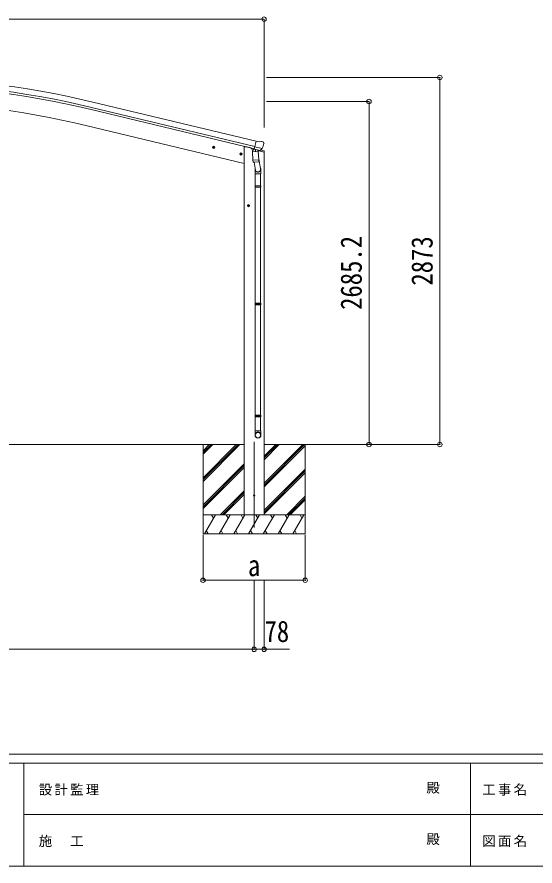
# Model space of a CAD drawing. Units: millimetres at full size, sheet at 1:35. Extents: x -9783 to 9892, y -6828 to 6752.
# Drawn here: x -4022 to 36, y -6828 to -181 of the extents above; entities that cross this region are included whole.
import ezdxf
from ezdxf.enums import TextEntityAlignment as Align

# ---------------------------------------------------------------- set-up
doc = ezdxf.new("R2010")
doc.units = ezdxf.units.MM
doc.header["$LTSCALE"] = 35
doc.header["$PDMODE"] = 32
doc.header["$PDSIZE"] = 35
for name, color, linetype, lineweight in [('0-0_0', 7, 'Continuous', 9), ('0-1_本体', 4, 'Continuous', 9), ('0-2_部品', 7, 'Continuous', 9), ('0-8_PARTS2', 2, 'Continuous', 9), ('0-A_寸法', 6, 'Continuous', 9), ('F-0_240', 7, 'Continuous', 9)]:
    doc.layers.add(name, color=color, linetype=linetype, lineweight=lineweight)
doc.styles.add('ＭＳ ゴシック', font='')
doc.styles.get('ＭＳ ゴシック').set_extended_font_data('MS Gothic')

msp = doc.modelspace()

# ---------------------------------------------------------------- linework, layer by layer
at = {"layer": '0-0_0'}
for p, q in [((-7913.2, -3527.94), (-2242.31, -3527.94)), ((-2564.26, -3527.93), (-2564.26, -4227.93)), ((-2564.26, -3788.66), (-2303.53, -3527.93)), ((-2564.26, -3802.8), (-2289.39, -3527.93)), ((-2564.26, -3816.94), (-2275.25, -3527.93)), ((-2564.26, -3604.81), (-2487.38, -3527.93)), ((-2564.26, -3590.67), (-2501.52, -3527.93)), ((-2564.26, -3576.53), (-2515.66, -3527.93)), ((-2086.26, -3647.31), (-1966.88, -3527.93)), ((-2086.26, -3633.17), (-1981.02, -3527.93)), ((-2086.26, -3619.03), (-1995.16, -3527.93)), ((-2086.26, -3527.94), (-1444.76, -3527.95)), ((-2086.26, -3831.16), (-1783.04, -3527.94)), ((-2086.26, -3845.3), (-1768.9, -3527.94)), ((-2086.26, -3859.44), (-1764.26, -3537.44)), ((-1764.26, -3527.93), (-1764.26, -4227.93)), ((-2564.26, -4000.79), (-2242.26, -3678.79)), ((-2564.26, -4014.93), (-2242.26, -3692.93)), ((-2564.26, -4029.07), (-2242.26, -3707.07)), ((-2086.26, -4043.29), (-1764.26, -3721.29)), ((-2086.26, -4057.43), (-1764.26, -3735.43)), ((-2086.26, -4071.57), (-1764.26, -3749.57)), ((-2429.27, -4077.93), (-2242.26, -3890.92)), ((-2415.13, -4077.93), (-2242.26, -3905.06)), ((-2400.98, -4077.93), (-2242.26, -3919.21)), ((-1908.77, -4077.93), (-1764.26, -3933.42)), ((-1894.63, -4077.93), (-1764.26, -3947.56)), ((-1880.48, -4077.93), (-1764.26, -3961.71)), ((-1764.26, -4077.93), (-2564.26, -4077.93)), ((-2553.97, -4227.93), (-2467.37, -4077.93)), ((-2482.37, -4103.91), (-2497.37, -4077.93)), ((-2438.5, -4227.93), (-2351.9, -4077.93)), ((-2366.9, -4103.91), (-2381.9, -4077.93)), ((-2323.03, -4227.93), (-2236.43, -4077.93)), ((-2251.43, -4103.91), (-2266.43, -4077.93)), ((-2086.51, -4077.94), (-2242.01, -4077.94)), ((-2207.56, -4227.93), (-2120.96, -4077.93)), ((-2135.96, -4103.91), (-2150.96, -4077.93)), ((-2092.09, -4227.93), (-2005.49, -4077.93)), ((-2020.49, -4103.91), (-2035.49, -4077.93)), ((-1976.62, -4227.93), (-1890.02, -4077.93)), ((-1920.02, -4077.93), (-1905.02, -4103.91)), ((-1861.15, -4227.93), (-1774.55, -4077.93)), ((-1804.55, -4077.93), (-1789.55, -4103.91)), ((-2564.26, -4227.93), (-1764.26, -4227.93)), ((-2538.97, -4201.95), (-2523.97, -4227.93)), ((-2423.5, -4201.95), (-2408.5, -4227.93)), ((-2308.03, -4201.95), (-2293.03, -4227.93)), ((-2192.56, -4201.95), (-2177.56, -4227.93)), ((-2077.09, -4201.95), (-2062.09, -4227.93)), ((-1961.62, -4201.95), (-1946.62, -4227.93)), ((-1846.15, -4201.95), (-1831.15, -4227.93))]:
    msp.add_line(p, q, dxfattribs=at)
at = {"layer": '0-1_本体'}
for p, q in [((-2147.45, -1154.2), (-3426.59, -847.12)), ((-2161.45, -1212.55), (-3440.6, -905.46)), ((-2157.52, -1196.18), (-3436.67, -889.1)), ((-2242.01, -1327.93), (-3471.18, -1032.84)), ((-2242.26, -4077.93), (-2242.26, -1198.55)), ((-2242.26, -1198.55), (-2222.26, -1198.55)), ((-2222.26, -1198.55), (-2188.75, -1206.59)), ((-2086.26, -4077.93), (-2086.26, -1237.76))]:
    msp.add_line(p, q, dxfattribs=at)
for radius in [7073, 7029.83, 7013, 6882]:
    msp.add_arc((-5077.75, -7724.69), radius, 76.5, 103.5, dxfattribs=at)
at = {"layer": '0-2_部品'}
for p, q in [((-2483.05, -1194.6), (-2488.21, -1200.04)), ((-2483.25, -1211.52), (-2478.58, -1192.07)), ((-2475.75, -1196.35), (-2483.05, -1194.6)), ((-2473.62, -1203.55), (-2475.75, -1196.35)), ((-2121.57, -1158.81), (-2147.5, -1152.59)), ((-2121.57, -1158.81), (-2108.31, -1156.12)), ((-2093.83, -1159.3), (-2107.01, -1156.14)), ((-2090.73, -1161.55), (-2086.88, -1167.85)), ((-2086.52, -1170.13), (-2086.79, -1171.28)), ((-2490.64, -1199.46), (-2471.19, -1204.13)), ((-2478.78, -1208.99), (-2473.62, -1203.55)), ((-2276.72, -1250.82), (-2257.27, -1255.49)), ((-2269.13, -1245.96), (-2274.29, -1251.4)), ((-2269.33, -1262.88), (-2264.66, -1243.43)), ((-2261.83, -1247.71), (-2269.13, -1245.96)), ((-2264.86, -1260.35), (-2259.7, -1254.9)), ((-2259.7, -1254.9), (-2261.83, -1247.71)), ((-2188.95, -1206.07), (-2188.95, -1209.22)), ((-2166.91, -1218.46), (-2185.12, -1214.09)), ((-2177.64, -1235.99), (-2131.96, -1232.8)), ((-2172.97, -1302.83), (-2177.64, -1235.99)), ((-2163.23, -1214.22), (-2176.54, -1229.54)), ((-2176.54, -1229.54), (-2176.1, -1235.88)), ((-2162.28, -1214.16), (-2163.23, -1214.22)), ((-2159.2, -1216.63), (-2160.73, -1216.26)), ((-2122.5, -1225.44), (-2159.2, -1216.63)), ((-2100.57, -1210.43), (-2158.08, -1196.63)), ((-2153.25, -1218.45), (-2152.23, -1233.06)), ((-2125.04, -1227.45), (-2150.85, -1233.88)), ((-2133.73, -1229.62), (-2133.5, -1232.9)), ((-2131.96, -1232.8), (-2127.28, -1299.63)), ((-2120.13, -1225.91), (-2127.65, -1224.11)), ((-2084.4, -1238.27), (-2127.21, -1227.99)), ((-2124.34, -1225.67), (-2124.28, -1226.41)), ((-2120.97, -1225.81), (-2122.5, -1225.44)), ((-2117.42, -1225.34), (-2101.04, -1210.85)), ((-2112.9, -1222.17), (-2086.7, -1228.46)), ((-2084.4, -1231.38), (-2084.4, -1238.27)), ((-2172.97, -1302.83), (-2127.28, -1299.63)), ((-2172.96, -1302.83), (-2172.07, -1315.52)), ((-2128.27, -1314.24), (-2169.96, -1317.15)), ((-2164.54, -1316.77), (-2153.8, -1380.36)), ((-2129.01, -1274.87), (-2113.1, -1371.04)), ((-2126.42, -1312.1), (-2127.3, -1299.63)), ((-2126.82, -1313.46), (-2126.82, -1313.46)), ((-2156.95, -1373.54), (-2156.95, -1408.2)), ((-2110.95, -1408.2), (-2110.95, -1373.85)), ((-2156.95, -1408.2), (-2110.95, -1408.2)), ((-2154.95, -1408.2), (-2154.95, -1502.2)), ((-2112.95, -1408.2), (-2112.95, -1502.2)), ((-2156.95, -1504.2), (-2155.95, -1502.2)), ((-2156.95, -1504.2), (-2110.95, -1504.2)), ((-2156.95, -1504.2), (-2156.95, -1512.2)), ((-2156.95, -1512.2), (-2110.95, -1512.2)), ((-2156.95, -1512.2), (-2155.95, -1514.2)), ((-2155.95, -1502.2), (-2111.95, -1502.2)), ((-2155.95, -1514.2), (-2111.95, -1514.2)), ((-2154.95, -1514.2), (-2154.95, -2421.95)), ((-2112.95, -1514.2), (-2112.95, -2421.95)), ((-2110.95, -1504.2), (-2111.95, -1502.2)), ((-2218.46, -1658.07), (-2198.46, -1658.07)), ((-2212.21, -1651.57), (-2215.96, -1658.07)), ((-2204.71, -1651.57), (-2212.21, -1651.57)), ((-2208.46, -1668.07), (-2208.46, -1648.07)), ((-2200.95, -1658.07), (-2204.71, -1651.57)), ((-2204.71, -1664.57), (-2200.95, -1658.07)), ((-2156.95, -2423.95), (-2155.95, -2421.95)), ((-2156.95, -2423.95), (-2110.95, -2423.95)), ((-2156.95, -2423.95), (-2156.95, -2431.95)), ((-2156.95, -2431.95), (-2110.95, -2431.95)), ((-2156.95, -2431.95), (-2155.95, -2433.95)), ((-2155.95, -2421.95), (-2111.95, -2421.95)), ((-2155.95, -2433.95), (-2111.95, -2433.95)), ((-2154.95, -2433.95), (-2154.95, -3298.57)), ((-2112.95, -2433.95), (-2112.95, -3298.57)), ((-2110.95, -2423.95), (-2111.95, -2421.95)), ((-2156.95, -3300.57), (-2155.95, -3298.57)), ((-2156.95, -3300.57), (-2110.95, -3300.57)), ((-2156.95, -3300.57), (-2156.95, -3308.57)), ((-2156.95, -3308.57), (-2110.95, -3308.57)), ((-2156.95, -3308.57), (-2155.95, -3310.57)), ((-2155.95, -3298.57), (-2111.95, -3298.57)), ((-2155.95, -3310.57), (-2111.95, -3310.57)), ((-2154.95, -3310.57), (-2154.95, -3420.57)), ((-2112.95, -3310.57), (-2112.95, -3420.57)), ((-2110.95, -3300.57), (-2111.95, -3298.57)), ((-2156.95, -3454.71), (-2156.95, -3420.57)), ((-2156.95, -3420.57), (-2110.95, -3420.57)), ((-2110.95, -3454.71), (-2110.95, -3420.57))]:
    msp.add_line(p, q, dxfattribs=at)
for points in [[(-2152.93, -1218.04), (-2162.66, -1215.7), (-2147.5, -1152.59)], [(-2488.21, -1200.04), (-2486.08, -1207.24), (-2478.78, -1208.99)], [(-2274.29, -1251.4), (-2272.16, -1258.6), (-2264.86, -1260.35)], [(-2152.93, -1218.04), (-2152.7, -1218.19), (-2127.93, -1224.14), (-2127.65, -1224.11)], [(-2100.3, -1209.86), (-2100.88, -1210.7), (-2101.04, -1210.85)], [(-2110.95, -1504.2), (-2110.95, -1512.2), (-2111.95, -1514.2)], [(-2215.96, -1658.07), (-2212.21, -1664.57), (-2204.71, -1664.57)], [(-2110.95, -2423.95), (-2110.95, -2431.95), (-2111.95, -2433.95)], [(-2110.95, -3300.57), (-2110.95, -3308.57), (-2111.95, -3310.57)]]:
    msp.add_lwpolyline(points, dxfattribs=at)
for centre, radius in [((-2480.92, -1201.79), 8.5), ((-2480.92, -1201.79), 7.7), ((-2480.92, -1201.79), 6.5), ((-2266.99, -1253.15), 8.5), ((-2266.99, -1253.15), 7.7), ((-2266.99, -1253.15), 6.5), ((-2208.46, -1658.07), 8.5), ((-2208.46, -1658.07), 7.7), ((-2208.46, -1658.07), 6.5)]:
    msp.add_circle(centre, radius, dxfattribs=at)
at = {"layer": '0-2_部品', "color": 4}
msp.add_circle((-2164.26, -3927.95), 4.5, dxfattribs=at)
at = {"layer": '0-2_部品'}
for centre, radius, start, end in [((-2107.71, -1159.06), 3, 76.5, 101.5), ((-2283.6, -1124.03), 202.4, 334.90875, 346.5), ((-2095, -1164.17), 5, 31.5, 76.5), ((-2183.95, -1209.22), 5, 180, 256.5), ((-2160.61, -1215.77), 0.5, 221.23754, 256.5), ((-2153.85, -1218.53), 0.604, 7.79405, 79.40158), ((-2151.21, -1232.91), 1.03, 188.03431, 289.96103), ((-2125.28, -1226.48), 1, 284, 4), ((-2123.84, -1225.63), 0.5, 76.5, 184), ((-2120.85, -1225.32), 0.5, 256.5, 291.76246), ((-2087.4, -1231.38), 3, 0, 76.5), ((-2170.1, -1315.16), 2, 190.53157, 274), ((-2128.41, -1312.24), 2, 274, 322.59038), ((-2128.36, -1312.27), 1.95, 322.52234, 4.95983), ((-2140.95, -1373.85), 30, 0, 2.54858)]:
    msp.add_arc(centre, radius, start, end, dxfattribs=at)
for centre, major_axis, ratio, start_param, end_param in [((-2089.44, -1169.42), (1.57, -2.57), 0.99628, 0.7835347, 1.5707963), ((-2119.43, -1222.99), (0.73, -2.92), 0.997631, 5.8041905, 5.8929484), ((-2119.47, -1222.86), (-2.63, 3.16), 0.650902, 2.1145521, 2.1873627), ((-2119.41, -1223.09), (0.73, -2.92), 0.997631, 5.965759, 6.7621801), ((-2133.95, -1373.54), (-23, 0), 0.996195, 6.0000678, 10.0103449), ((-2133.95, -1373.54), (-21, 0), 0.996195, 0.3319459, 3.3482706), ((-2133.95, -3452.97), (23, 0), 0.996195, 6.2831853, 9.424778), ((-2133.95, -3454.71), (23, 0), 0.996195, 6.2831853, 9.424778), ((-2133.95, -3454.71), (0, -23.43), 0.981806, 4.712389, 7.8539816)]:
    msp.add_ellipse(centre, major_axis=major_axis, ratio=ratio, start_param=start_param, end_param=end_param, dxfattribs=at)
msp.add_ellipse((-2133.95, -3454.71), major_axis=(-21, 0), ratio=0.996195, dxfattribs=at)
at = {"layer": '0-8_PARTS2'}
msp.add_line((-2164.26, -4177.12), (-2164.26, -3508.1), dxfattribs=at)
at = {"layer": '0-8_PARTS2', "color": 6}
for p, q in [((-7991.25, -5131.34), (-2164.26, -5131.34)), ((-2164.26, -5131.34), (-2086.26, -5131.34))]:
    msp.add_line(p, q, dxfattribs=at)
at = {"layer": '0-A_寸法'}
for p, q in [((-8069.25, -198.47), (-2086.26, -198.47)), ((-2086.26, -198.47), (-2086.26, -1045.59)), ((-709.07, -654.95), (-2067.32, -654.95)), ((-709.07, -3527.95), (-709.07, -654.95)), ((-1263.81, -842.79), (-2067.32, -842.79)), ((-1263.81, -3527.95), (-1263.81, -842.79)), ((-1263.81, -3527.95), (-2067.32, -3527.95)), ((-709.07, -3527.95), (-1263.81, -3527.95)), ((-2564.26, -4590.97), (-2564.26, -4234.43)), ((-1764.26, -4590.97), (-1764.26, -4234.43)), ((-2564.26, -4590.97), (-1764.26, -4590.97)), ((-2164.26, -5131.34), (-2164.26, -4590.97)), ((-2086.26, -5131.34), (-2086.26, -4590.97)), ((-2086.26, -5131.34), (-1886.26, -5131.34))]:
    msp.add_line(p, q, dxfattribs=at)
for p in [(-2086.26, -198.47), (-709.07, -654.95), (-1263.81, -842.79), (-1263.81, -3527.95), (-709.07, -3527.95), (-2564.26, -4590.97), (-1764.26, -4590.97), (-2164.26, -5131.34), (-2086.26, -5131.34)]:
    msp.add_point(p, dxfattribs=at)
at = {"layer": 'F-0_240', "color": 5}
for p, q in [((-9783.03, -5953.1), (9396.97, -5953.1)), ((-9783.03, -6023.1), (6285.75, -6023.1)), ((-3969.25, -6023.1), (-3969.25, -6828.1)), ((-469.25, -6023.1), (-469.25, -6828.1)), ((-3969.25, -6425.6), (3205.75, -6425.6)), ((-9783.03, -6828.1), (9396.97, -6828.1))]:
    msp.add_line(p, q, dxfattribs=at)

# ---------------------------------------------------------------- texts
at = {"layer": '0-A_寸法', "color": 7, "style": 'ＭＳ ゴシック', "width": 0.85}
for s, p in [('2685.2', (-1270.81, -2474.12)), ('2873', (-716.07, -2283.95))]:
    msp.add_text(s, height=166.8, rotation=90, dxfattribs=at).set_placement(p, align=Align.BOTTOM_LEFT)
for s, p in [('a', (-2212.38, -4608.72)), ('78', (-2082.51, -5124.34))]:
    msp.add_text(s, height=166.8, dxfattribs=at).set_placement(p, align=Align.BOTTOM_LEFT)
at = {"layer": 'F-0_240', "style": 'ＭＳ ゴシック'}
for p in [(-814.24, -6276.85), (-814.24, -6679.35)]:
    msp.add_text('殿', height=76.98, dxfattribs=at).set_placement(p, align=Align.BOTTOM_LEFT)
at = {"layer": 'F-0_240', "char_height": 76.98, "attachment_point": 7, "style": 'ＭＳ ゴシック'}
for s, insert in [('\\T1.17;設計監理', (-3851.04, -6276.85)), ('\\T1.17;工事名', (-376.96, -6276.85)), ('\\T1.17;施\u3000工', (-3851.04, -6679.35)), ('\\T1.17;図面名', (-376.96, -6679.35))]:
    msp.add_mtext(s, dxfattribs=dict(at, insert=insert))

doc.saveas('drawing.dxf')
